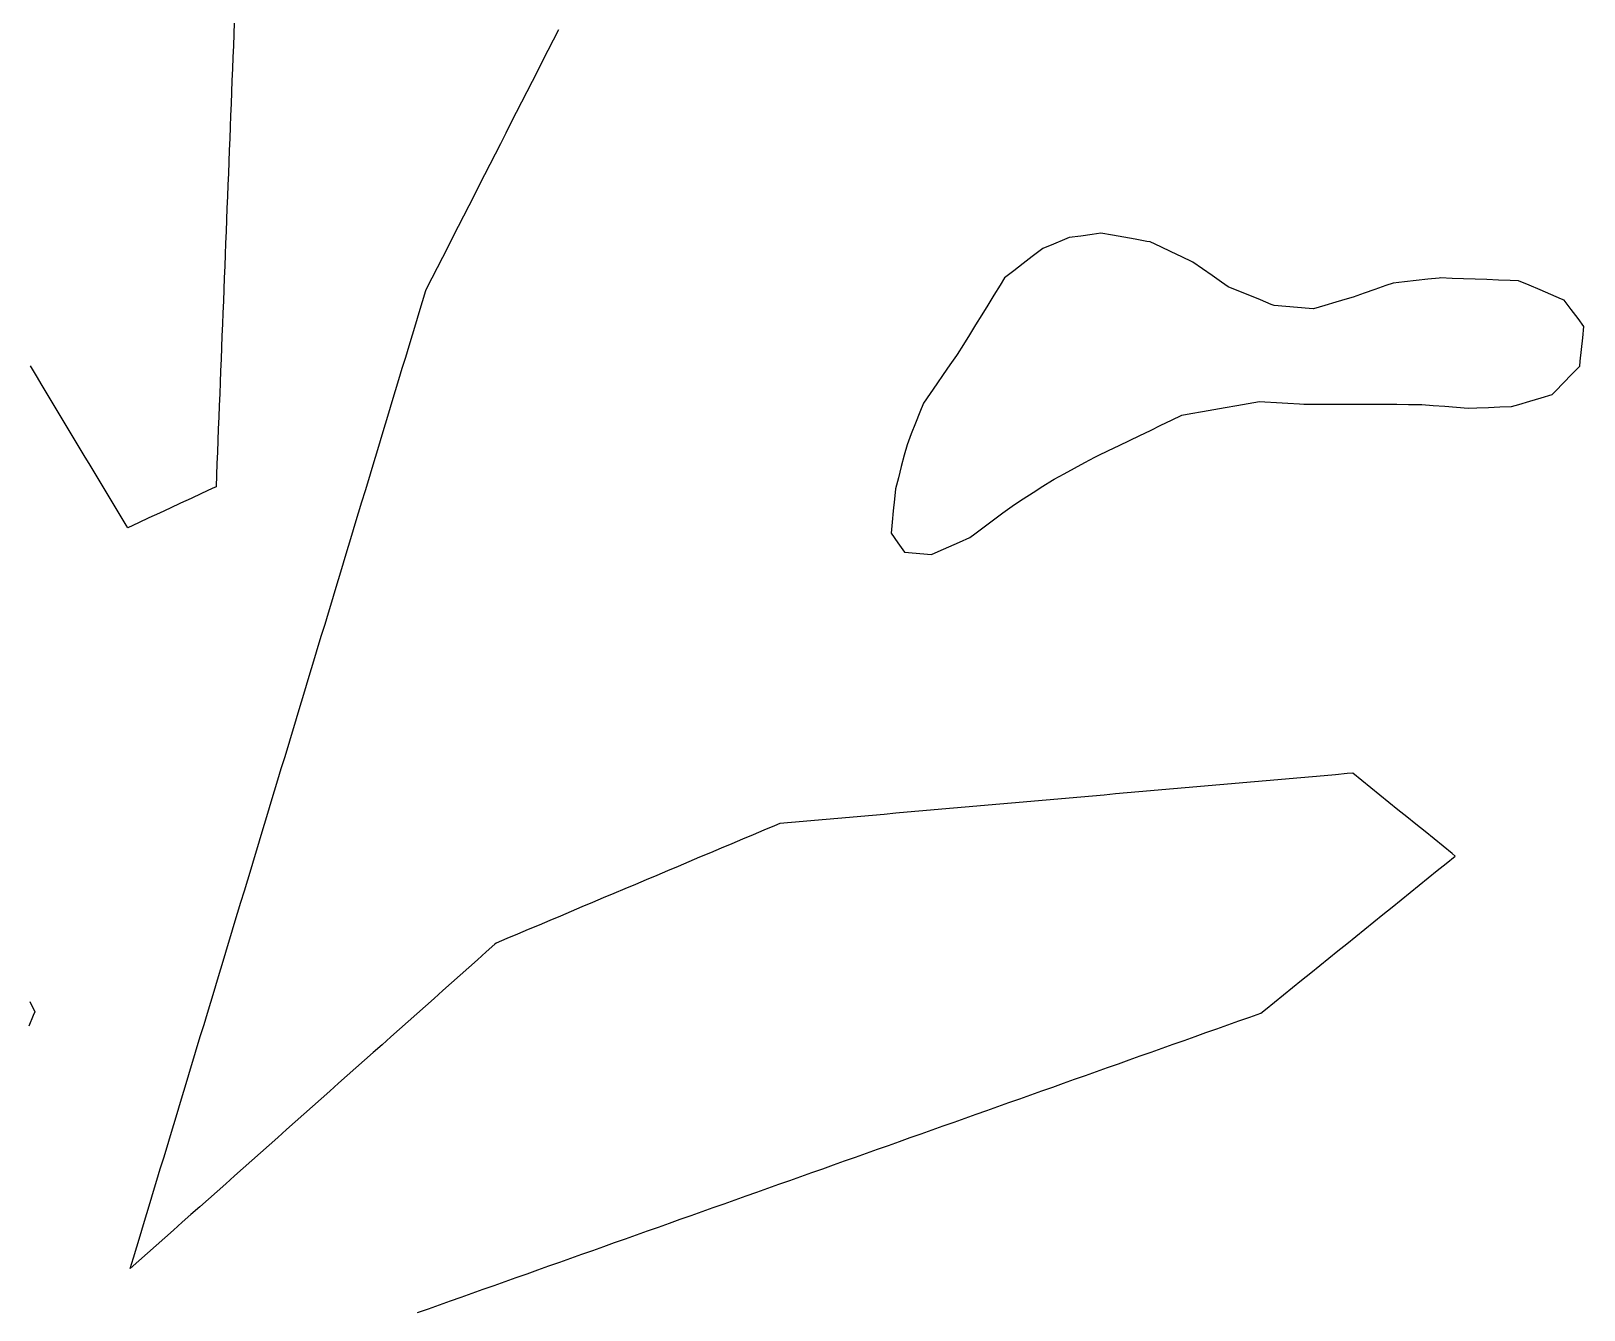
# Model space of a CAD drawing. Header units: millimetres. Extents: x 230 to 3347, y 514 to 5196.
# Drawn here: x 1819.7 to 1953.3, y 4525.2 to 4635.3 of the extents above; entities that cross this region are included whole.
import ezdxf

# ---------------------------------------------------------------- set-up
doc = ezdxf.new("R2010")
doc.units = ezdxf.units.MM
for name, color, linetype in [('ALL_ISLANDS', 7, 'Continuous'), ('OUTLINE_ISLAND_01', 7, 'Continuous'), ('OUTLINE_ISLAND_15', 7, 'Continuous')]:
    doc.layers.add(name, color=color, linetype=linetype)

msp = doc.modelspace()

# ---------------------------------------------------------------- linework, layer by layer
at = {"layer": 'ALL_ISLANDS'}
for points in [[(1837.1524, 4636.0507), (1837.1132, 4635.0515), (1837.0739, 4634.0522), (1837.0347, 4633.053), (1836.9955, 4632.0538), (1836.9563, 4631.0545), (1836.9171, 4630.0553), (1836.8779, 4629.0561), (1836.8387, 4628.0568), (1836.7994, 4627.0576), (1836.7602, 4626.0584), (1836.721, 4625.0591), (1836.6818, 4624.0599), (1836.6426, 4623.0607), (1836.6034, 4622.0615), (1836.5642, 4621.0622), (1836.5249, 4620.063), (1836.4857, 4619.0638), (1836.4465, 4618.0645), (1836.4073, 4617.0653), (1836.3681, 4616.0661), (1836.3289, 4615.0668), (1836.2897, 4614.0676), (1836.2504, 4613.0684), (1836.2112, 4612.0691), (1836.172, 4611.0699), (1836.1328, 4610.0707), (1836.0936, 4609.0715), (1836.0544, 4608.0722), (1836.0151, 4607.073), (1835.9759, 4606.0738), (1835.9367, 4605.0745), (1835.8975, 4604.0753), (1835.8583, 4603.0761), (1835.8191, 4602.0768), (1835.7799, 4601.0776), (1835.7406, 4600.0784), (1835.7014, 4599.0791), (1835.6622, 4598.0799), (1835.623, 4597.0807), (1835.5838, 4596.0815), (1835.2516, 4595.9276), (1834.3443, 4595.5072), (1833.4369, 4595.0868), (1832.5296, 4594.6664), (1831.6222, 4594.2461), (1830.7149, 4593.8257), (1829.8075, 4593.4053), (1828.9002, 4592.9849), (1827.9928, 4592.5646), (1827.8548, 4592.794), (1827.3391, 4593.6508), (1826.8235, 4594.5077), (1826.3079, 4595.3645), (1825.7923, 4596.2213), (1825.2766, 4597.0781), (1824.761, 4597.9349), (1824.2454, 4598.7917), (1823.7298, 4599.6486), (1823.2141, 4600.5054), (1822.6985, 4601.3622), (1822.1829, 4602.219), (1821.6673, 4603.0758), (1821.1517, 4603.9326), (1820.636, 4604.7895), (1820.1204, 4605.6463), (1819.6048, 4606.5031)], [(1852.9184, 4525.002), (1853.8607, 4525.3368), (1854.8031, 4525.6715), (1855.7454, 4526.0062), (1856.6877, 4526.341), (1857.63, 4526.6757), (1858.5723, 4527.0105), (1859.5146, 4527.3452), (1860.4569, 4527.6799), (1861.3992, 4528.0147), (1862.3415, 4528.3494), (1863.2839, 4528.6841), (1864.2262, 4529.0189), (1865.1685, 4529.3536), (1866.1108, 4529.6883), (1867.0531, 4530.0231), (1867.9954, 4530.3578), (1868.9377, 4530.6925), (1869.88, 4531.0273), (1870.8224, 4531.362), (1871.7647, 4531.6967), (1872.707, 4532.0315), (1873.6493, 4532.3662), (1874.5916, 4532.7009), (1875.5339, 4533.0357), (1876.4762, 4533.3704), (1877.4185, 4533.7052), (1878.3609, 4534.0399), (1879.3032, 4534.3746), (1880.2455, 4534.7094), (1881.1878, 4535.0441), (1882.1301, 4535.3788), (1883.0724, 4535.7136), (1884.0147, 4536.0483), (1884.957, 4536.383), (1885.8994, 4536.7178), (1886.8417, 4537.0525), (1887.784, 4537.3872), (1888.7263, 4537.722), (1889.6686, 4538.0567), (1890.6109, 4538.3914), (1891.5532, 4538.7262), (1892.4955, 4539.0609), (1893.4379, 4539.3956), (1894.3802, 4539.7304), (1895.3225, 4540.0651), (1896.2648, 4540.3998), (1897.2071, 4540.7346), (1898.1494, 4541.0693), (1899.0917, 4541.4041), (1900.034, 4541.7388), (1900.9764, 4542.0735), (1901.9187, 4542.4083), (1902.861, 4542.743), (1903.8033, 4543.0777), (1904.7456, 4543.4125), (1905.6879, 4543.7472), (1906.6302, 4544.0819), (1907.5725, 4544.4167), (1908.5149, 4544.7514), (1909.4572, 4545.0861), (1910.3995, 4545.4209), (1911.3418, 4545.7556), (1912.2841, 4546.0903), (1913.2264, 4546.4251), (1914.1687, 4546.7598), (1915.111, 4547.0945), (1916.0534, 4547.4293), (1916.9957, 4547.764), (1917.938, 4548.0988), (1918.8803, 4548.4335), (1919.8226, 4548.7682), (1920.7649, 4549.103), (1921.7072, 4549.4377), (1922.6495, 4549.7724), (1923.5919, 4550.1072), (1924.5342, 4550.4419), (1925.4765, 4550.7766), (1925.8833, 4551.1053), (1926.6612, 4551.7338), (1927.4391, 4552.3622), (1928.2169, 4552.9906), (1928.9948, 4553.6191), (1929.7727, 4554.2475), (1930.5505, 4554.8759), (1931.3284, 4555.5044), (1932.1063, 4556.1328), (1932.8841, 4556.7612), (1933.662, 4557.3896), (1934.4399, 4558.0181), (1935.2177, 4558.6465), (1935.9956, 4559.2749), (1936.7735, 4559.9034), (1937.5513, 4560.5318), (1938.3292, 4561.1602), (1939.1071, 4561.7887), (1939.8849, 4562.4171), (1940.6628, 4563.0455), (1941.4407, 4563.674), (1942.2185, 4564.3024), (1941.9449, 4564.5234), (1941.167, 4565.1518), (1940.3891, 4565.7802), (1939.6112, 4566.4085), (1938.8333, 4567.0369), (1938.0554, 4567.6653), (1937.2774, 4568.2937), (1936.4995, 4568.9221), (1935.7216, 4569.5504), (1934.9437, 4570.1788), (1934.1658, 4570.8072), (1933.3879, 4571.4356), (1932.9132, 4571.3939), (1931.9171, 4571.3063), (1930.9209, 4571.2188), (1929.9248, 4571.1313), (1928.9286, 4571.0438), (1927.9324, 4570.9563), (1926.9363, 4570.8688), (1925.9401, 4570.7813), (1924.9439, 4570.6938), (1923.9478, 4570.6062), (1922.9516, 4570.5187), (1921.9554, 4570.4312), (1920.9593, 4570.3437), (1919.9631, 4570.2562), (1918.967, 4570.1687), (1917.9708, 4570.0812), (1916.9746, 4569.9936), (1915.9785, 4569.9061), (1914.9823, 4569.8186), (1913.9861, 4569.7311), (1912.99, 4569.6436), (1911.9938, 4569.5561), (1910.9977, 4569.4686), (1910.0015, 4569.381), (1909.0053, 4569.2935), (1908.0092, 4569.206), (1907.013, 4569.1185), (1906.0168, 4569.031), (1905.0207, 4568.9435), (1904.0245, 4568.856), (1903.0283, 4568.7684), (1902.0322, 4568.6809), (1901.036, 4568.5934), (1900.0399, 4568.5059), (1899.0437, 4568.4184), (1898.0475, 4568.3309), (1897.0514, 4568.2434), (1896.0552, 4568.1559), (1895.059, 4568.0683), (1894.0629, 4567.9808), (1893.0667, 4567.8933), (1892.0706, 4567.8058), (1891.0744, 4567.7183), (1890.0782, 4567.6308), (1889.0821, 4567.5433), (1888.0859, 4567.4557), (1887.0897, 4567.3682), (1886.0936, 4567.2807), (1885.0974, 4567.1932), (1884.1012, 4567.1057), (1883.6454, 4566.9134), (1882.724, 4566.5248), (1881.8026, 4566.1362), (1880.8812, 4565.7476), (1879.9598, 4565.359), (1879.0384, 4564.9704), (1878.117, 4564.5818), (1877.1956, 4564.1932), (1876.2742, 4563.8045), (1875.3528, 4563.4159), (1874.4314, 4563.0273), (1873.51, 4562.6387), (1872.5886, 4562.2501), (1871.6672, 4561.8615), (1870.7458, 4561.4729), (1869.8244, 4561.0842), (1868.903, 4560.6956), (1867.9816, 4560.307), (1867.0602, 4559.9184), (1866.1388, 4559.5298), (1865.2174, 4559.1412), (1864.296, 4558.7526), (1863.3746, 4558.364), (1862.4532, 4557.9753), (1861.5318, 4557.5867), (1860.6104, 4557.1981), (1859.689, 4556.8095), (1859.5763, 4556.7093), (1858.8293, 4556.0446), (1858.0822, 4555.3798), (1857.3351, 4554.7151), (1856.588, 4554.0504), (1855.8409, 4553.3857), (1855.0938, 4552.721), (1854.3467, 4552.0563), (1853.5996, 4551.3916), (1852.8525, 4550.7268), (1852.1054, 4550.0621), (1851.3583, 4549.3974), (1850.6112, 4548.7327), (1849.8641, 4548.068), (1849.117, 4547.4033), (1848.3699, 4546.7386), (1847.6228, 4546.0738), (1846.8757, 4545.4091), (1846.1286, 4544.7444), (1845.3815, 4544.0797), (1844.6344, 4543.415), (1843.8873, 4542.7503), (1843.1402, 4542.0856), (1842.3931, 4541.4208), (1841.646, 4540.7561), (1840.8989, 4540.0914), (1840.1518, 4539.4267), (1839.4047, 4538.762), (1838.6576, 4538.0973), (1837.9105, 4537.4326), (1837.1634, 4536.7678), (1836.4163, 4536.1031), (1835.6692, 4535.4384), (1834.9221, 4534.7737), (1834.175, 4534.109), (1833.4279, 4533.4443), (1832.6808, 4532.7795), (1831.9337, 4532.1148), (1831.1866, 4531.4501), (1830.4395, 4530.7854), (1829.6924, 4530.1207), (1828.9453, 4529.456), (1828.1982, 4528.7913), (1828.4759, 4529.7102), (1828.7651, 4530.6675), (1829.0543, 4531.6247), (1829.3435, 4532.582), (1829.6327, 4533.5393), (1829.9219, 4534.4965), (1830.2111, 4535.4538), (1830.5003, 4536.4111), (1830.7895, 4537.3683), (1831.0787, 4538.3256), (1831.3679, 4539.2829), (1831.6571, 4540.2401), (1831.9463, 4541.1974), (1832.2355, 4542.1547), (1832.5247, 4543.1119), (1832.8139, 4544.0692), (1833.1031, 4545.0265), (1833.3923, 4545.9838), (1833.6815, 4546.941), (1833.9707, 4547.8983), (1834.2599, 4548.8556), (1834.5492, 4549.8128), (1834.8384, 4550.7701), (1835.1276, 4551.7274), (1835.4168, 4552.6846), (1835.706, 4553.6419), (1835.9952, 4554.5992), (1836.2844, 4555.5564), (1836.5736, 4556.5137), (1836.8628, 4557.471), (1837.152, 4558.4282), (1837.4412, 4559.3855), (1837.7304, 4560.3428), (1838.0196, 4561.3), (1838.3088, 4562.2573), (1838.598, 4563.2146), (1838.8872, 4564.1718), (1839.1764, 4565.1291), (1839.4656, 4566.0864), (1839.7548, 4567.0436), (1840.044, 4568.0009), (1840.3332, 4568.9582), (1840.6224, 4569.9154), (1840.9116, 4570.8727), (1841.2008, 4571.83), (1841.49, 4572.7872), (1841.7792, 4573.7445), (1842.0685, 4574.7018), (1842.3577, 4575.659), (1842.6469, 4576.6163), (1842.9361, 4577.5736), (1843.2253, 4578.5308), (1843.5145, 4579.4881), (1843.8037, 4580.4454), (1844.0929, 4581.4026), (1844.3821, 4582.3599), (1844.6713, 4583.3172), (1844.9605, 4584.2745), (1845.2497, 4585.2317), (1845.5389, 4586.189), (1845.8281, 4587.1463), (1846.1173, 4588.1035), (1846.4065, 4589.0608), (1846.6957, 4590.0181), (1846.9849, 4590.9753), (1847.2741, 4591.9326), (1847.5633, 4592.8899), (1847.8525, 4593.8471), (1848.1417, 4594.8044), (1848.4309, 4595.7617), (1848.7201, 4596.7189), (1849.0093, 4597.6762), (1849.2985, 4598.6335), (1849.5878, 4599.5907), (1849.877, 4600.548), (1850.1662, 4601.5053), (1850.4554, 4602.4625), (1850.7446, 4603.4198), (1851.0338, 4604.3771), (1851.323, 4605.3343), (1851.6122, 4606.2916), (1851.9014, 4607.2489), (1852.1906, 4608.2061), (1852.4798, 4609.1634), (1852.769, 4610.1207), (1853.0582, 4611.0779), (1853.3474, 4612.0352), (1853.6366, 4612.9925), (1853.7281, 4613.1722), (1854.182, 4614.0632), (1854.6359, 4614.9543), (1855.0898, 4615.8454), (1855.5436, 4616.7364), (1855.9975, 4617.6275), (1856.4514, 4618.5185), (1856.9053, 4619.4096), (1857.3592, 4620.3007), (1857.813, 4621.1917), (1858.2669, 4622.0828), (1858.7208, 4622.9739), (1859.1747, 4623.8649), (1859.6286, 4624.756), (1860.0824, 4625.6471), (1860.5363, 4626.5381), (1860.9902, 4627.4292), (1861.4441, 4628.3202), (1861.8979, 4629.2113), (1862.3518, 4630.1024), (1862.8057, 4630.9934), (1863.2596, 4631.8845), (1863.7135, 4632.7756), (1864.1673, 4633.6666), (1864.6212, 4634.5577), (1865.0751, 4635.4487)], [(1819.5627, 4551.7903), (1819.9851, 4550.8839), (1819.8604, 4550.5927), (1819.4668, 4549.6734)]]:
    msp.add_lwpolyline(points, dxfattribs=at)
msp.add_lwpolyline([(1893.676, 4592.0886), (1894.2452, 4591.2664), (1894.8144, 4590.4442), (1895.1577, 4590.4186), (1896.1549, 4590.3443), (1897.1522, 4590.2699), (1897.7121, 4590.5167), (1898.6272, 4590.9199), (1899.5423, 4591.3231), (1900.4574, 4591.7264), (1900.8722, 4592.0365), (1901.6732, 4592.6352), (1902.4741, 4593.2339), (1903.2751, 4593.8327), (1904.076, 4594.4314), (1904.1969, 4594.5088), (1905.0392, 4595.0478), (1905.8815, 4595.5869), (1906.7238, 4596.1259), (1907.5661, 4596.6649), (1907.6904, 4596.7325), (1908.569, 4597.2101), (1909.4476, 4597.6877), (1910.3261, 4598.1653), (1911.2047, 4598.6429), (1911.4782, 4598.7746), (1912.3792, 4599.2085), (1913.2802, 4599.6424), (1914.1811, 4600.0763), (1915.0821, 4600.5101), (1915.9831, 4600.944), (1916.884, 4601.3779), (1917.785, 4601.8118), (1918.686, 4602.2457), (1919.4685, 4602.3824), (1920.4535, 4602.5544), (1921.4386, 4602.7265), (1922.4237, 4602.8986), (1923.4088, 4603.0707), (1924.3939, 4603.2428), (1925.3789, 4603.4149), (1925.8229, 4603.3887), (1926.8212, 4603.3299), (1927.8195, 4603.271), (1928.8177, 4603.2122), (1929.1811, 4603.211), (1930.1811, 4603.2076), (1931.1811, 4603.2043), (1932.1811, 4603.201), (1933.1811, 4603.1976), (1934.1811, 4603.1943), (1935.1811, 4603.191), (1936.1811, 4603.1876), (1937.181, 4603.1843), (1938.181, 4603.1809), (1939.181, 4603.1776), (1939.3264, 4603.1664), (1940.3234, 4603.0893), (1941.3204, 4603.0121), (1942.3175, 4602.935), (1943.3145, 4602.8579), (1944.0651, 4602.8851), (1945.0644, 4602.9212), (1946.0638, 4602.9573), (1947.0631, 4602.9935), (1947.6745, 4603.1726), (1948.6342, 4603.4538), (1949.5938, 4603.7349), (1950.5535, 4604.0161), (1950.8369, 4604.3101), (1951.531, 4605.03), (1952.2251, 4605.7499), (1952.9191, 4606.4698), (1952.9666, 4606.9117), (1953.0733, 4607.906), (1953.1801, 4608.9003), (1953.2868, 4609.8946), (1952.7838, 4610.5576), (1952.1793, 4611.3542), (1951.5749, 4612.1509), (1951.3454, 4612.2489), (1950.4259, 4612.642), (1949.5064, 4613.0351), (1948.5869, 4613.4282), (1947.6674, 4613.8213), (1946.9306, 4613.8475), (1945.9313, 4613.883), (1944.9319, 4613.9185), (1943.9325, 4613.954), (1942.9331, 4613.9895), (1941.9338, 4614.025), (1940.9344, 4614.0605), (1940.8347, 4614.0498), (1939.8403, 4613.9438), (1938.846, 4613.8378), (1937.8516, 4613.7318), (1936.8572, 4613.6258), (1936.2462, 4613.4081), (1935.3042, 4613.0726), (1934.3621, 4612.737), (1933.4201, 4612.4014), (1932.9082, 4612.2512), (1931.9487, 4611.9696), (1930.9892, 4611.688), (1930.0297, 4611.4063), (1929.6317, 4611.4388), (1928.635, 4611.5201), (1927.6383, 4611.6014), (1926.6416, 4611.6827), (1926.3807, 4611.7895), (1925.4554, 4612.1686), (1924.53, 4612.5476), (1923.6046, 4612.9267), (1922.6792, 4613.3057), (1922.1063, 4613.7021), (1921.2839, 4614.2711), (1920.4616, 4614.84), (1919.6392, 4615.409), (1919.5794, 4615.4374), (1918.6763, 4615.8669), (1917.7733, 4616.2964), (1916.8702, 4616.7259), (1915.9671, 4617.1554), (1915.662, 4617.2098), (1914.6776, 4617.3855), (1913.6931, 4617.5612), (1912.7087, 4617.7368), (1911.7242, 4617.9125), (1910.9789, 4617.8074), (1909.9887, 4617.6678), (1908.9985, 4617.5281), (1908.579, 4617.3565), (1907.6534, 4616.978), (1906.7278, 4616.5994), (1906.6119, 4616.5102), (1905.8192, 4615.9006), (1905.0266, 4615.2909), (1904.2339, 4614.6812), (1903.4413, 4614.0716), (1903.0421, 4613.4262), (1902.516, 4612.5757), (1901.99, 4611.7252), (1901.464, 4610.8748), (1900.938, 4610.0243), (1900.4119, 4609.1738), (1899.8859, 4608.3234), (1899.3599, 4607.4729), (1899.3064, 4607.3962), (1898.7345, 4606.5758), (1898.1626, 4605.7555), (1897.5908, 4604.9351), (1897.0189, 4604.1148), (1896.447, 4603.2945), (1896.1358, 4602.4992), (1895.7713, 4601.5679), (1895.4069, 4600.6367), (1895.0425, 4599.7055), (1894.8042, 4598.7988), (1894.5501, 4597.8316), (1894.2959, 4596.8644), (1894.0418, 4595.8973), (1893.9574, 4595.0185), (1893.8618, 4594.023), (1893.7662, 4593.0276)], close=True, dxfattribs=at)
at = {"layer": 'OUTLINE_ISLAND_01'}
for points in [[(1837.1524, 4636.0507), (1837.1132, 4635.0515), (1837.0739, 4634.0522), (1837.0347, 4633.053), (1836.9955, 4632.0538), (1836.9563, 4631.0545), (1836.9171, 4630.0553), (1836.8779, 4629.0561), (1836.8387, 4628.0568), (1836.7994, 4627.0576), (1836.7602, 4626.0584), (1836.721, 4625.0591), (1836.6818, 4624.0599), (1836.6426, 4623.0607), (1836.6034, 4622.0615), (1836.5642, 4621.0622), (1836.5249, 4620.063), (1836.4857, 4619.0638), (1836.4465, 4618.0645), (1836.4073, 4617.0653), (1836.3681, 4616.0661), (1836.3289, 4615.0668), (1836.2897, 4614.0676), (1836.2504, 4613.0684), (1836.2112, 4612.0691), (1836.172, 4611.0699), (1836.1328, 4610.0707), (1836.0936, 4609.0715), (1836.0544, 4608.0722), (1836.0151, 4607.073), (1835.9759, 4606.0738), (1835.9367, 4605.0745), (1835.8975, 4604.0753), (1835.8583, 4603.0761), (1835.8191, 4602.0768), (1835.7799, 4601.0776), (1835.7406, 4600.0784), (1835.7014, 4599.0791), (1835.6622, 4598.0799), (1835.623, 4597.0807), (1835.5838, 4596.0815), (1835.2516, 4595.9276), (1834.3443, 4595.5072), (1833.4369, 4595.0868), (1832.5296, 4594.6664), (1831.6222, 4594.2461), (1830.7149, 4593.8257), (1829.8075, 4593.4053), (1828.9002, 4592.9849), (1827.9928, 4592.5646), (1827.8548, 4592.794), (1827.3391, 4593.6508), (1826.8235, 4594.5077), (1826.3079, 4595.3645), (1825.7923, 4596.2213), (1825.2766, 4597.0781), (1824.761, 4597.9349), (1824.2454, 4598.7917), (1823.7298, 4599.6486), (1823.2141, 4600.5054), (1822.6985, 4601.3622), (1822.1829, 4602.219), (1821.6673, 4603.0758), (1821.1517, 4603.9326), (1820.636, 4604.7895), (1820.1204, 4605.6463), (1819.6048, 4606.5031)], [(1852.9184, 4525.002), (1853.8607, 4525.3368), (1854.8031, 4525.6715), (1855.7454, 4526.0062), (1856.6877, 4526.341), (1857.63, 4526.6757), (1858.5723, 4527.0105), (1859.5146, 4527.3452), (1860.4569, 4527.6799), (1861.3992, 4528.0147), (1862.3415, 4528.3494), (1863.2839, 4528.6841), (1864.2262, 4529.0189), (1865.1685, 4529.3536), (1866.1108, 4529.6883), (1867.0531, 4530.0231), (1867.9954, 4530.3578), (1868.9377, 4530.6925), (1869.88, 4531.0273), (1870.8224, 4531.362), (1871.7647, 4531.6967), (1872.707, 4532.0315), (1873.6493, 4532.3662), (1874.5916, 4532.7009), (1875.5339, 4533.0357), (1876.4762, 4533.3704), (1877.4185, 4533.7052), (1878.3609, 4534.0399), (1879.3032, 4534.3746), (1880.2455, 4534.7094), (1881.1878, 4535.0441), (1882.1301, 4535.3788), (1883.0724, 4535.7136), (1884.0147, 4536.0483), (1884.957, 4536.383), (1885.8994, 4536.7178), (1886.8417, 4537.0525), (1887.784, 4537.3872), (1888.7263, 4537.722), (1889.6686, 4538.0567), (1890.6109, 4538.3914), (1891.5532, 4538.7262), (1892.4955, 4539.0609), (1893.4379, 4539.3956), (1894.3802, 4539.7304), (1895.3225, 4540.0651), (1896.2648, 4540.3998), (1897.2071, 4540.7346), (1898.1494, 4541.0693), (1899.0917, 4541.4041), (1900.034, 4541.7388), (1900.9764, 4542.0735), (1901.9187, 4542.4083), (1902.861, 4542.743), (1903.8033, 4543.0777), (1904.7456, 4543.4125), (1905.6879, 4543.7472), (1906.6302, 4544.0819), (1907.5725, 4544.4167), (1908.5149, 4544.7514), (1909.4572, 4545.0861), (1910.3995, 4545.4209), (1911.3418, 4545.7556), (1912.2841, 4546.0903), (1913.2264, 4546.4251), (1914.1687, 4546.7598), (1915.111, 4547.0945), (1916.0534, 4547.4293), (1916.9957, 4547.764), (1917.938, 4548.0988), (1918.8803, 4548.4335), (1919.8226, 4548.7682), (1920.7649, 4549.103), (1921.7072, 4549.4377), (1922.6495, 4549.7724), (1923.5919, 4550.1072), (1924.5342, 4550.4419), (1925.4765, 4550.7766), (1925.8833, 4551.1053), (1926.6612, 4551.7338), (1927.4391, 4552.3622), (1928.2169, 4552.9906), (1928.9948, 4553.6191), (1929.7727, 4554.2475), (1930.5505, 4554.8759), (1931.3284, 4555.5044), (1932.1063, 4556.1328), (1932.8841, 4556.7612), (1933.662, 4557.3896), (1934.4399, 4558.0181), (1935.2177, 4558.6465), (1935.9956, 4559.2749), (1936.7735, 4559.9034), (1937.5513, 4560.5318), (1938.3292, 4561.1602), (1939.1071, 4561.7887), (1939.8849, 4562.4171), (1940.6628, 4563.0455), (1941.4407, 4563.674), (1942.2185, 4564.3024), (1941.9449, 4564.5234), (1941.167, 4565.1518), (1940.3891, 4565.7802), (1939.6112, 4566.4085), (1938.8333, 4567.0369), (1938.0554, 4567.6653), (1937.2774, 4568.2937), (1936.4995, 4568.9221), (1935.7216, 4569.5504), (1934.9437, 4570.1788), (1934.1658, 4570.8072), (1933.3879, 4571.4356), (1932.9132, 4571.3939), (1931.9171, 4571.3063), (1930.9209, 4571.2188), (1929.9248, 4571.1313), (1928.9286, 4571.0438), (1927.9324, 4570.9563), (1926.9363, 4570.8688), (1925.9401, 4570.7813), (1924.9439, 4570.6938), (1923.9478, 4570.6062), (1922.9516, 4570.5187), (1921.9554, 4570.4312), (1920.9593, 4570.3437), (1919.9631, 4570.2562), (1918.967, 4570.1687), (1917.9708, 4570.0812), (1916.9746, 4569.9936), (1915.9785, 4569.9061), (1914.9823, 4569.8186), (1913.9861, 4569.7311), (1912.99, 4569.6436), (1911.9938, 4569.5561), (1910.9977, 4569.4686), (1910.0015, 4569.381), (1909.0053, 4569.2935), (1908.0092, 4569.206), (1907.013, 4569.1185), (1906.0168, 4569.031), (1905.0207, 4568.9435), (1904.0245, 4568.856), (1903.0283, 4568.7684), (1902.0322, 4568.6809), (1901.036, 4568.5934), (1900.0399, 4568.5059), (1899.0437, 4568.4184), (1898.0475, 4568.3309), (1897.0514, 4568.2434), (1896.0552, 4568.1559), (1895.059, 4568.0683), (1894.0629, 4567.9808), (1893.0667, 4567.8933), (1892.0706, 4567.8058), (1891.0744, 4567.7183), (1890.0782, 4567.6308), (1889.0821, 4567.5433), (1888.0859, 4567.4557), (1887.0897, 4567.3682), (1886.0936, 4567.2807), (1885.0974, 4567.1932), (1884.1012, 4567.1057), (1883.6454, 4566.9134), (1882.724, 4566.5248), (1881.8026, 4566.1362), (1880.8812, 4565.7476), (1879.9598, 4565.359), (1879.0384, 4564.9704), (1878.117, 4564.5818), (1877.1956, 4564.1932), (1876.2742, 4563.8045), (1875.3528, 4563.4159), (1874.4314, 4563.0273), (1873.51, 4562.6387), (1872.5886, 4562.2501), (1871.6672, 4561.8615), (1870.7458, 4561.4729), (1869.8244, 4561.0842), (1868.903, 4560.6956), (1867.9816, 4560.307), (1867.0602, 4559.9184), (1866.1388, 4559.5298), (1865.2174, 4559.1412), (1864.296, 4558.7526), (1863.3746, 4558.364), (1862.4532, 4557.9753), (1861.5318, 4557.5867), (1860.6104, 4557.1981), (1859.689, 4556.8095), (1859.5763, 4556.7093), (1858.8293, 4556.0446), (1858.0822, 4555.3798), (1857.3351, 4554.7151), (1856.588, 4554.0504), (1855.8409, 4553.3857), (1855.0938, 4552.721), (1854.3467, 4552.0563), (1853.5996, 4551.3916), (1852.8525, 4550.7268), (1852.1054, 4550.0621), (1851.3583, 4549.3974), (1850.6112, 4548.7327), (1849.8641, 4548.068), (1849.117, 4547.4033), (1848.3699, 4546.7386), (1847.6228, 4546.0738), (1846.8757, 4545.4091), (1846.1286, 4544.7444), (1845.3815, 4544.0797), (1844.6344, 4543.415), (1843.8873, 4542.7503), (1843.1402, 4542.0856), (1842.3931, 4541.4208), (1841.646, 4540.7561), (1840.8989, 4540.0914), (1840.1518, 4539.4267), (1839.4047, 4538.762), (1838.6576, 4538.0973), (1837.9105, 4537.4326), (1837.1634, 4536.7678), (1836.4163, 4536.1031), (1835.6692, 4535.4384), (1834.9221, 4534.7737), (1834.175, 4534.109), (1833.4279, 4533.4443), (1832.6808, 4532.7795), (1831.9337, 4532.1148), (1831.1866, 4531.4501), (1830.4395, 4530.7854), (1829.6924, 4530.1207), (1828.9453, 4529.456), (1828.1982, 4528.7913), (1828.4759, 4529.7102), (1828.7651, 4530.6675), (1829.0543, 4531.6247), (1829.3435, 4532.582), (1829.6327, 4533.5393), (1829.9219, 4534.4965), (1830.2111, 4535.4538), (1830.5003, 4536.4111), (1830.7895, 4537.3683), (1831.0787, 4538.3256), (1831.3679, 4539.2829), (1831.6571, 4540.2401), (1831.9463, 4541.1974), (1832.2355, 4542.1547), (1832.5247, 4543.1119), (1832.8139, 4544.0692), (1833.1031, 4545.0265), (1833.3923, 4545.9838), (1833.6815, 4546.941), (1833.9707, 4547.8983), (1834.2599, 4548.8556), (1834.5492, 4549.8128), (1834.8384, 4550.7701), (1835.1276, 4551.7274), (1835.4168, 4552.6846), (1835.706, 4553.6419), (1835.9952, 4554.5992), (1836.2844, 4555.5564), (1836.5736, 4556.5137), (1836.8628, 4557.471), (1837.152, 4558.4282), (1837.4412, 4559.3855), (1837.7304, 4560.3428), (1838.0196, 4561.3), (1838.3088, 4562.2573), (1838.598, 4563.2146), (1838.8872, 4564.1718), (1839.1764, 4565.1291), (1839.4656, 4566.0864), (1839.7548, 4567.0436), (1840.044, 4568.0009), (1840.3332, 4568.9582), (1840.6224, 4569.9154), (1840.9116, 4570.8727), (1841.2008, 4571.83), (1841.49, 4572.7872), (1841.7792, 4573.7445), (1842.0685, 4574.7018), (1842.3577, 4575.659), (1842.6469, 4576.6163), (1842.9361, 4577.5736), (1843.2253, 4578.5308), (1843.5145, 4579.4881), (1843.8037, 4580.4454), (1844.0929, 4581.4026), (1844.3821, 4582.3599), (1844.6713, 4583.3172), (1844.9605, 4584.2745), (1845.2497, 4585.2317), (1845.5389, 4586.189), (1845.8281, 4587.1463), (1846.1173, 4588.1035), (1846.4065, 4589.0608), (1846.6957, 4590.0181), (1846.9849, 4590.9753), (1847.2741, 4591.9326), (1847.5633, 4592.8899), (1847.8525, 4593.8471), (1848.1417, 4594.8044), (1848.4309, 4595.7617), (1848.7201, 4596.7189), (1849.0093, 4597.6762), (1849.2985, 4598.6335), (1849.5878, 4599.5907), (1849.877, 4600.548), (1850.1662, 4601.5053), (1850.4554, 4602.4625), (1850.7446, 4603.4198), (1851.0338, 4604.3771), (1851.323, 4605.3343), (1851.6122, 4606.2916), (1851.9014, 4607.2489), (1852.1906, 4608.2061), (1852.4798, 4609.1634), (1852.769, 4610.1207), (1853.0582, 4611.0779), (1853.3474, 4612.0352), (1853.6366, 4612.9925), (1853.7281, 4613.1722), (1854.182, 4614.0632), (1854.6359, 4614.9543), (1855.0898, 4615.8454), (1855.5436, 4616.7364), (1855.9975, 4617.6275), (1856.4514, 4618.5185), (1856.9053, 4619.4096), (1857.3592, 4620.3007), (1857.813, 4621.1917), (1858.2669, 4622.0828), (1858.7208, 4622.9739), (1859.1747, 4623.8649), (1859.6286, 4624.756), (1860.0824, 4625.6471), (1860.5363, 4626.5381), (1860.9902, 4627.4292), (1861.4441, 4628.3202), (1861.8979, 4629.2113), (1862.3518, 4630.1024), (1862.8057, 4630.9934), (1863.2596, 4631.8845), (1863.7135, 4632.7756), (1864.1673, 4633.6666), (1864.6212, 4634.5577), (1865.0751, 4635.4487)], [(1819.5627, 4551.7903), (1819.9851, 4550.8839), (1819.8604, 4550.5927), (1819.4668, 4549.6734)]]:
    msp.add_lwpolyline(points, dxfattribs=at)
at = {"layer": 'OUTLINE_ISLAND_15'}
msp.add_lwpolyline([(1893.676, 4592.0886), (1894.2452, 4591.2664), (1894.8144, 4590.4442), (1895.1577, 4590.4186), (1896.1549, 4590.3443), (1897.1522, 4590.2699), (1897.7121, 4590.5167), (1898.6272, 4590.9199), (1899.5423, 4591.3231), (1900.4574, 4591.7264), (1900.8722, 4592.0365), (1901.6732, 4592.6352), (1902.4741, 4593.2339), (1903.2751, 4593.8327), (1904.076, 4594.4314), (1904.1969, 4594.5088), (1905.0392, 4595.0478), (1905.8815, 4595.5869), (1906.7238, 4596.1259), (1907.5661, 4596.6649), (1907.6904, 4596.7325), (1908.569, 4597.2101), (1909.4476, 4597.6877), (1910.3261, 4598.1653), (1911.2047, 4598.6429), (1911.4782, 4598.7746), (1912.3792, 4599.2085), (1913.2802, 4599.6424), (1914.1811, 4600.0763), (1915.0821, 4600.5101), (1915.9831, 4600.944), (1916.884, 4601.3779), (1917.785, 4601.8118), (1918.686, 4602.2457), (1919.4685, 4602.3824), (1920.4535, 4602.5544), (1921.4386, 4602.7265), (1922.4237, 4602.8986), (1923.4088, 4603.0707), (1924.3939, 4603.2428), (1925.3789, 4603.4149), (1925.8229, 4603.3887), (1926.8212, 4603.3299), (1927.8195, 4603.271), (1928.8177, 4603.2122), (1929.1811, 4603.211), (1930.1811, 4603.2076), (1931.1811, 4603.2043), (1932.1811, 4603.201), (1933.1811, 4603.1976), (1934.1811, 4603.1943), (1935.1811, 4603.191), (1936.1811, 4603.1876), (1937.181, 4603.1843), (1938.181, 4603.1809), (1939.181, 4603.1776), (1939.3264, 4603.1664), (1940.3234, 4603.0893), (1941.3204, 4603.0121), (1942.3175, 4602.935), (1943.3145, 4602.8579), (1944.0651, 4602.8851), (1945.0644, 4602.9212), (1946.0638, 4602.9573), (1947.0631, 4602.9935), (1947.6745, 4603.1726), (1948.6342, 4603.4538), (1949.5938, 4603.7349), (1950.5535, 4604.0161), (1950.8369, 4604.3101), (1951.531, 4605.03), (1952.2251, 4605.7499), (1952.9191, 4606.4698), (1952.9666, 4606.9117), (1953.0733, 4607.906), (1953.1801, 4608.9003), (1953.2868, 4609.8946), (1952.7838, 4610.5576), (1952.1793, 4611.3542), (1951.5749, 4612.1509), (1951.3454, 4612.2489), (1950.4259, 4612.642), (1949.5064, 4613.0351), (1948.5869, 4613.4282), (1947.6674, 4613.8213), (1946.9306, 4613.8475), (1945.9313, 4613.883), (1944.9319, 4613.9185), (1943.9325, 4613.954), (1942.9331, 4613.9895), (1941.9338, 4614.025), (1940.9344, 4614.0605), (1940.8347, 4614.0498), (1939.8403, 4613.9438), (1938.846, 4613.8378), (1937.8516, 4613.7318), (1936.8572, 4613.6258), (1936.2462, 4613.4081), (1935.3042, 4613.0726), (1934.3621, 4612.737), (1933.4201, 4612.4014), (1932.9082, 4612.2512), (1931.9487, 4611.9696), (1930.9892, 4611.688), (1930.0297, 4611.4063), (1929.6317, 4611.4388), (1928.635, 4611.5201), (1927.6383, 4611.6014), (1926.6416, 4611.6827), (1926.3807, 4611.7895), (1925.4554, 4612.1686), (1924.53, 4612.5476), (1923.6046, 4612.9267), (1922.6792, 4613.3057), (1922.1063, 4613.7021), (1921.2839, 4614.2711), (1920.4616, 4614.84), (1919.6392, 4615.409), (1919.5794, 4615.4374), (1918.6763, 4615.8669), (1917.7733, 4616.2964), (1916.8702, 4616.7259), (1915.9671, 4617.1554), (1915.662, 4617.2098), (1914.6776, 4617.3855), (1913.6931, 4617.5612), (1912.7087, 4617.7368), (1911.7242, 4617.9125), (1910.9789, 4617.8074), (1909.9887, 4617.6678), (1908.9985, 4617.5281), (1908.579, 4617.3565), (1907.6534, 4616.978), (1906.7278, 4616.5994), (1906.6119, 4616.5102), (1905.8192, 4615.9006), (1905.0266, 4615.2909), (1904.2339, 4614.6812), (1903.4413, 4614.0716), (1903.0421, 4613.4262), (1902.516, 4612.5757), (1901.99, 4611.7252), (1901.464, 4610.8748), (1900.938, 4610.0243), (1900.4119, 4609.1738), (1899.8859, 4608.3234), (1899.3599, 4607.4729), (1899.3064, 4607.3962), (1898.7345, 4606.5758), (1898.1626, 4605.7555), (1897.5908, 4604.9351), (1897.0189, 4604.1148), (1896.447, 4603.2945), (1896.1358, 4602.4992), (1895.7713, 4601.5679), (1895.4069, 4600.6367), (1895.0425, 4599.7055), (1894.8042, 4598.7988), (1894.5501, 4597.8316), (1894.2959, 4596.8644), (1894.0418, 4595.8973), (1893.9574, 4595.0185), (1893.8618, 4594.023), (1893.7662, 4593.0276)], close=True, dxfattribs=at)

doc.saveas('drawing.dxf')
